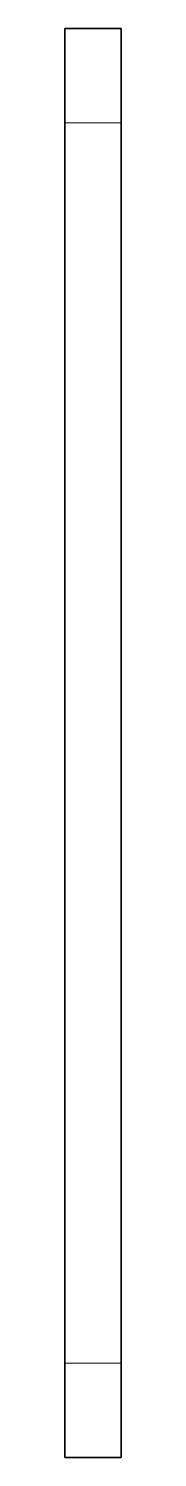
# Model space of a CAD drawing. Extents: x -131 to 1002, y -402 to 783.
# Drawn here: x 33 to 36, y 170.9 to 246.6 of the extents above; entities that cross this region are included whole.
import ezdxf

# ---------------------------------------------------------------- set-up
doc = ezdxf.new("R2010")
doc.units = 0

msp = doc.modelspace()

# ---------------------------------------------------------------- linework, layer by layer
at = {"color": 7, "lineweight": 35, "ltscale": 0.075}
for p, q in [((36.032, 246.622), (33.032, 246.622)), ((36.032, 170.862), (33.032, 170.862))]:
    msp.add_line(p, q, dxfattribs=at)
at = {"color": 7, "lineweight": 35, "ltscale": 0.125}
for p, q in [((33.032, 246.622), (33.032, 241.622)), ((36.032, 246.622), (36.032, 241.622)), ((33.032, 175.862), (33.032, 170.862)), ((36.032, 175.862), (36.032, 170.862))]:
    msp.add_line(p, q, dxfattribs=at)
at = {"color": 7, "lineweight": 13, "ltscale": 0.075}
for p, q in [((36.032, 241.622), (33.032, 241.622)), ((36.032, 175.862), (33.032, 175.862))]:
    msp.add_line(p, q, dxfattribs=at)
at = {"color": 7, "lineweight": 35}
for p, q in [((33.032, 175.862), (33.032, 241.622)), ((36.032, 175.862), (36.032, 241.622))]:
    msp.add_line(p, q, dxfattribs=at)
at = {"color": 7, "lineweight": 35, "ltscale": 0.018418}
msp.add_line((33.032, 219.943), (33.032, 220.679), dxfattribs=at)
at = {"color": 7, "lineweight": 35, "ltscale": 0.018416}
msp.add_line((33.032, 219.206), (33.032, 219.943), dxfattribs=at)
at = {"color": 7, "lineweight": 35, "ltscale": 2.59399e-05}
msp.add_line((33.032, 216.909), (33.032, 216.908), dxfattribs=at)
at = {"color": 7, "lineweight": 35, "ltscale": 0.000169754}
msp.add_line((33.032, 216.908), (33.032, 216.902), dxfattribs=at)
at = {"color": 7, "lineweight": 35, "ltscale": 0.023145}
msp.add_line((33.032, 216.902), (33.032, 215.976), dxfattribs=at)
at = {"color": 7, "lineweight": 35, "ltscale": 0.005626}
msp.add_line((33.032, 216.894), (33.032, 216.669), dxfattribs=at)
at = {"color": 7, "lineweight": 35, "ltscale": 0.004748}
msp.add_line((33.032, 216.669), (33.032, 216.479), dxfattribs=at)
at = {"color": 7, "lineweight": 35, "ltscale": 0.005609}
msp.add_line((33.032, 216.531), (33.032, 216.307), dxfattribs=at)
at = {"color": 7, "lineweight": 35, "ltscale": 0.008809}
msp.add_line((33.032, 216.479), (33.032, 216.127), dxfattribs=at)
at = {"color": 7, "lineweight": 35, "ltscale": 0.000120544}
for p, q in [((33.032, 216.454), (33.032, 216.449)), ((33.032, 201.515), (33.032, 201.51))]:
    msp.add_line(p, q, dxfattribs=at)
at = {"color": 7, "lineweight": 35, "ltscale": 0.00751}
msp.add_line((33.032, 216.449), (33.032, 216.148), dxfattribs=at)
at = {"color": 7, "lineweight": 35, "ltscale": 0.047094}
msp.add_line((33.032, 216.307), (33.032, 214.423), dxfattribs=at)
at = {"color": 7, "lineweight": 35, "ltscale": 0.000197983}
for p, q in [((33.032, 216.148), (33.032, 216.141)), ((33.032, 209.505), (33.032, 209.498)), ((33.032, 209.49), (33.032, 209.482))]:
    msp.add_line(p, q, dxfattribs=at)
at = {"color": 7, "lineweight": 35, "ltscale": 0.002498}
msp.add_line((33.032, 216.141), (33.032, 216.041), dxfattribs=at)
at = {"color": 7, "lineweight": 35, "ltscale": 0.022583}
msp.add_line((33.032, 216.127), (33.032, 215.223), dxfattribs=at)
at = {"color": 7, "lineweight": 35, "ltscale": 0.011507}
msp.add_line((33.032, 216.041), (33.032, 215.58), dxfattribs=at)
at = {"color": 7, "lineweight": 35, "ltscale": 0.049141}
msp.add_line((33.032, 215.976), (33.032, 214.01), dxfattribs=at)
at = {"color": 7, "lineweight": 35, "ltscale": 0.004332}
msp.add_line((33.032, 215.58), (33.032, 215.407), dxfattribs=at)
at = {"color": 7, "lineweight": 35, "ltscale": 0.02794}
msp.add_line((33.032, 215.407), (33.032, 214.289), dxfattribs=at)
at = {"color": 7, "lineweight": 35, "ltscale": 0.000473785}
msp.add_line((33.032, 215.339), (33.032, 215.32), dxfattribs=at)
at = {"color": 7, "lineweight": 35, "ltscale": 0.030767}
msp.add_line((33.032, 215.32), (33.032, 214.089), dxfattribs=at)
at = {"color": 7, "lineweight": 35, "ltscale": 0.030325}
msp.add_line((33.032, 215.223), (33.032, 214.01), dxfattribs=at)
at = {"color": 7, "lineweight": 35, "ltscale": 0.010299}
msp.add_line((33.032, 214.423), (33.032, 214.011), dxfattribs=at)
at = {"color": 7, "lineweight": 35, "ltscale": 0.014462}
msp.add_line((33.032, 214.289), (33.032, 213.711), dxfattribs=at)
at = {"color": 7, "lineweight": 35, "ltscale": 0.009438}
msp.add_line((33.032, 214.089), (33.032, 213.711), dxfattribs=at)
at = {"color": 7, "lineweight": 35, "ltscale": 0.005396}
msp.add_line((33.032, 214.011), (33.032, 213.795), dxfattribs=at)
at = {"color": 7, "lineweight": 35, "ltscale": 0.002073}
msp.add_line((33.032, 213.795), (33.032, 213.712), dxfattribs=at)
at = {"color": 7, "lineweight": 35, "ltscale": 0.02868}
for p, q in [((33.032, 212.564), (33.032, 213.711)), ((33.032, 206.925), (33.032, 208.072))]:
    msp.add_line(p, q, dxfattribs=at)
at = {"color": 7, "lineweight": 35, "ltscale": 0.003779}
msp.add_line((33.032, 212.597), (33.032, 212.446), dxfattribs=at)
at = {"color": 7, "lineweight": 35, "ltscale": 0.003551}
msp.add_line((33.032, 212.564), (33.032, 212.422), dxfattribs=at)
at = {"color": 7, "lineweight": 35, "ltscale": 0.002564}
msp.add_line((33.032, 212.446), (33.032, 212.343), dxfattribs=at)
at = {"color": 7, "lineweight": 35, "ltscale": 0.024839}
msp.add_line((33.032, 212.422), (33.032, 211.429), dxfattribs=at)
at = {"color": 7, "lineweight": 35, "ltscale": 0.011349}
msp.add_line((33.032, 212.344), (33.032, 211.89), dxfattribs=at)
at = {"color": 7, "lineweight": 35, "ltscale": 0.005202}
msp.add_line((33.032, 211.89), (33.032, 211.682), dxfattribs=at)
at = {"color": 7, "lineweight": 35, "ltscale": 0.003746}
msp.add_line((33.032, 211.682), (33.032, 211.532), dxfattribs=at)
at = {"color": 7, "lineweight": 35, "ltscale": 0.000148392}
msp.add_line((33.032, 211.532), (33.032, 211.526), dxfattribs=at)
at = {"color": 7, "lineweight": 35, "ltscale": 0.01029}
msp.add_line((33.032, 211.526), (33.032, 211.114), dxfattribs=at)
at = {"color": 7, "lineweight": 35, "ltscale": 0.012872}
msp.add_line((33.032, 211.44), (33.032, 210.925), dxfattribs=at)
at = {"color": 7, "lineweight": 35, "ltscale": 0.001817}
msp.add_line((33.032, 211.429), (33.032, 211.356), dxfattribs=at)
at = {"color": 7, "lineweight": 35, "ltscale": 0.008705}
msp.add_line((33.032, 211.356), (33.032, 211.008), dxfattribs=at)
at = {"color": 7, "lineweight": 35, "ltscale": 0.002459}
msp.add_line((33.032, 211.114), (33.032, 211.016), dxfattribs=at)
at = {"color": 7, "lineweight": 35, "ltscale": 0.000738525}
msp.add_line((33.032, 211.008), (33.032, 210.978), dxfattribs=at)
at = {"color": 7, "lineweight": 35, "ltscale": 0.000234604}
msp.add_line((33.032, 210.925), (33.032, 210.915), dxfattribs=at)
at = {"color": 7, "lineweight": 35, "ltscale": 0.004313}
msp.add_line((33.032, 210.915), (33.032, 210.743), dxfattribs=at)
at = {"color": 7, "lineweight": 35, "ltscale": 0.014982}
msp.add_line((33.032, 210.826), (33.032, 210.227), dxfattribs=at)
at = {"color": 7, "lineweight": 35, "ltscale": 0.004272}
msp.add_line((33.032, 210.775), (33.032, 210.604), dxfattribs=at)
at = {"color": 7, "lineweight": 35, "ltscale": 0.012221}
msp.add_line((33.032, 210.227), (33.032, 209.738), dxfattribs=at)
at = {"color": 7, "lineweight": 35, "ltscale": 0.003749}
msp.add_line((33.032, 209.738), (33.032, 209.588), dxfattribs=at)
at = {"color": 7, "lineweight": 35, "ltscale": 0.01058}
msp.add_line((33.032, 209.688), (33.032, 209.265), dxfattribs=at)
at = {"color": 7, "lineweight": 35, "ltscale": 0.006178}
msp.add_line((33.032, 209.589), (33.032, 209.342), dxfattribs=at)
at = {"color": 7, "lineweight": 35, "ltscale": 0.018228}
msp.add_line((33.032, 209.589), (33.032, 208.86), dxfattribs=at)
at = {"color": 7, "lineweight": 35, "ltscale": 0.002062}
msp.add_line((33.032, 209.588), (33.032, 209.505), dxfattribs=at)
at = {"color": 7, "lineweight": 35, "ltscale": 0.000198364}
msp.add_line((33.032, 209.498), (33.032, 209.49), dxfattribs=at)
at = {"color": 7, "lineweight": 35, "ltscale": 0.013083}
msp.add_line((33.032, 209.482), (33.032, 208.958), dxfattribs=at)
at = {"color": 7, "lineweight": 35, "ltscale": 0.000161743}
msp.add_line((33.032, 209.342), (33.032, 209.335), dxfattribs=at)
at = {"color": 7, "lineweight": 35, "ltscale": 0.000221634}
msp.add_line((33.032, 209.265), (33.032, 209.256), dxfattribs=at)
at = {"color": 7, "lineweight": 35, "ltscale": 0.011013}
msp.add_line((33.032, 209.256), (33.032, 208.816), dxfattribs=at)
at = {"color": 7, "lineweight": 35, "ltscale": 0.003568}
msp.add_line((33.032, 208.958), (33.032, 208.816), dxfattribs=at)
at = {"color": 7, "lineweight": 35, "ltscale": 0.001777}
msp.add_line((33.032, 208.86), (33.032, 208.789), dxfattribs=at)
at = {"color": 7, "lineweight": 35, "ltscale": 0.000672531}
msp.add_line((33.032, 208.816), (33.032, 208.789), dxfattribs=at)
at = {"color": 7, "lineweight": 35, "ltscale": 0.000671387}
msp.add_line((33.032, 208.815), (33.032, 208.789), dxfattribs=at)
at = {"color": 7, "lineweight": 35, "ltscale": 0.001306}
msp.add_line((33.032, 208.789), (33.032, 208.736), dxfattribs=at)
at = {"color": 7, "lineweight": 35, "ltscale": 0.011653}
msp.add_line((33.032, 208.736), (33.032, 208.27), dxfattribs=at)
at = {"color": 7, "lineweight": 35, "ltscale": 0.0041}
msp.add_line((33.032, 208.707), (33.032, 208.543), dxfattribs=at)
at = {"color": 7, "lineweight": 35, "ltscale": 0.002506}
msp.add_line((33.032, 208.543), (33.032, 208.442), dxfattribs=at)
at = {"color": 7, "lineweight": 35, "ltscale": 0.009269}
msp.add_line((33.032, 208.442), (33.032, 208.072), dxfattribs=at)
at = {"color": 7, "lineweight": 35, "ltscale": 0.000398636}
msp.add_line((33.032, 208.404), (33.032, 208.388), dxfattribs=at)
at = {"color": 7, "lineweight": 35, "ltscale": 0.007885}
msp.add_line((33.032, 208.388), (33.032, 208.072), dxfattribs=at)
at = {"color": 7, "lineweight": 35, "ltscale": 0.011923}
msp.add_line((33.032, 207.041), (33.032, 206.564), dxfattribs=at)
at = {"color": 7, "lineweight": 35, "ltscale": 0.005407}
msp.add_line((33.032, 206.926), (33.032, 206.71), dxfattribs=at)
at = {"color": 7, "lineweight": 35, "ltscale": 0.004888}
msp.add_line((33.032, 206.71), (33.032, 206.514), dxfattribs=at)
at = {"color": 7, "lineweight": 35, "ltscale": 0.022419}
msp.add_line((33.032, 206.514), (33.032, 205.617), dxfattribs=at)
at = {"color": 7, "lineweight": 35, "ltscale": 0.022865}
msp.add_line((33.032, 206.44), (33.032, 205.525), dxfattribs=at)
at = {"color": 7, "lineweight": 35, "ltscale": 0.015241}
msp.add_line((33.032, 205.525), (33.032, 204.916), dxfattribs=at)
at = {"color": 7, "lineweight": 35, "ltscale": 0.025597}
msp.add_line((33.032, 205.441), (33.032, 204.417), dxfattribs=at)
at = {"color": 7, "lineweight": 35, "ltscale": 0.036411}
msp.add_line((33.032, 205.014), (33.032, 203.557), dxfattribs=at)
at = {"color": 7, "lineweight": 35, "ltscale": 0.002854}
msp.add_line((33.032, 204.431), (33.032, 204.317), dxfattribs=at)
at = {"color": 7, "lineweight": 35, "ltscale": 0.000161362}
msp.add_line((33.032, 204.417), (33.032, 204.411), dxfattribs=at)
at = {"color": 7, "lineweight": 35, "ltscale": 0.014634}
msp.add_line((33.032, 204.411), (33.032, 203.825), dxfattribs=at)
at = {"color": 7, "lineweight": 35, "ltscale": 0.024568}
msp.add_line((33.032, 204.317), (33.032, 203.334), dxfattribs=at)
at = {"color": 7, "lineweight": 35, "ltscale": 0.04957}
msp.add_line((33.032, 204.146), (33.032, 202.164), dxfattribs=at)
at = {"color": 7, "lineweight": 35, "ltscale": 0.004568}
msp.add_line((33.032, 203.845), (33.032, 203.662), dxfattribs=at)
at = {"color": 7, "lineweight": 35, "ltscale": 0.009423}
msp.add_line((33.032, 203.662), (33.032, 203.286), dxfattribs=at)
at = {"color": 7, "lineweight": 35, "ltscale": 0.009207}
msp.add_line((33.032, 203.334), (33.032, 202.966), dxfattribs=at)
at = {"color": 7, "lineweight": 35, "ltscale": 0.009233}
msp.add_line((33.032, 203.286), (33.032, 202.916), dxfattribs=at)
at = {"color": 7, "lineweight": 35, "ltscale": 0.001257}
msp.add_line((33.032, 202.978), (33.032, 202.928), dxfattribs=at)
at = {"color": 7, "lineweight": 35, "ltscale": 0.025742}
msp.add_line((33.032, 202.967), (33.032, 201.937), dxfattribs=at)
at = {"color": 7, "lineweight": 35, "ltscale": 0.00648}
msp.add_line((33.032, 202.928), (33.032, 202.669), dxfattribs=at)
at = {"color": 7, "lineweight": 35, "ltscale": 0.001197}
msp.add_line((33.032, 202.916), (33.032, 202.868), dxfattribs=at)
at = {"color": 7, "lineweight": 35, "ltscale": 0.001421}
msp.add_line((33.032, 202.868), (33.032, 202.811), dxfattribs=at)
at = {"color": 7, "lineweight": 35, "ltscale": 0.000800705}
msp.add_line((33.032, 202.811), (33.032, 202.779), dxfattribs=at)
at = {"color": 7, "lineweight": 35, "ltscale": 0.024922}
msp.add_line((33.032, 202.78), (33.032, 201.783), dxfattribs=at)
at = {"color": 7, "lineweight": 35, "ltscale": 0.000883484}
msp.add_line((33.032, 202.779), (33.032, 202.744), dxfattribs=at)
at = {"color": 7, "lineweight": 35, "ltscale": 0.009896}
msp.add_line((33.032, 202.69), (33.032, 202.294), dxfattribs=at)
at = {"color": 7, "lineweight": 35, "ltscale": 0.000566101}
msp.add_line((33.032, 202.294), (33.032, 202.272), dxfattribs=at)
at = {"color": 7, "lineweight": 35, "ltscale": 7.13348e-05}
msp.add_line((33.032, 202.272), (33.032, 202.269), dxfattribs=at)
at = {"color": 7, "lineweight": 35, "ltscale": 0.017225}
msp.add_line((33.032, 202.269), (33.032, 201.58), dxfattribs=at)
at = {"color": 7, "lineweight": 35, "ltscale": 0.009252}
msp.add_line((33.032, 202.19), (33.032, 201.82), dxfattribs=at)
at = {"color": 7, "lineweight": 35, "ltscale": 0.010477}
msp.add_line((33.032, 202.181), (33.032, 201.762), dxfattribs=at)
at = {"color": 7, "lineweight": 35, "ltscale": 0.000301743}
msp.add_line((33.032, 201.82), (33.032, 201.808), dxfattribs=at)
at = {"color": 7, "lineweight": 35, "ltscale": 0.000688934}
msp.add_line((33.032, 201.808), (33.032, 201.78), dxfattribs=at)
at = {"color": 7, "lineweight": 35, "ltscale": 0.009895}
msp.add_line((33.032, 201.781), (33.032, 201.385), dxfattribs=at)
at = {"color": 7, "lineweight": 35, "ltscale": 0.001247}
msp.add_line((33.032, 201.762), (33.032, 201.712), dxfattribs=at)
at = {"color": 7, "lineweight": 35, "ltscale": 0.004933}
msp.add_line((33.032, 201.712), (33.032, 201.515), dxfattribs=at)
at = {"color": 7, "lineweight": 35, "ltscale": 0.002399}
msp.add_line((33.032, 201.549), (33.032, 201.453), dxfattribs=at)
at = {"color": 7, "lineweight": 35, "ltscale": 0.007153}
msp.add_line((33.032, 201.515), (33.032, 201.229), dxfattribs=at)
at = {"color": 7, "lineweight": 35, "ltscale": 0.000384521}
msp.add_line((33.032, 201.452), (33.032, 201.437), dxfattribs=at)
at = {"color": 7, "lineweight": 35, "ltscale": 0.00455}
msp.add_line((33.032, 201.437), (33.032, 201.255), dxfattribs=at)
at = {"color": 7, "lineweight": 35, "ltscale": 0.000353241}
msp.add_line((33.032, 201.255), (33.032, 201.241), dxfattribs=at)
at = {"color": 7, "lineweight": 35, "ltscale": 0.007}
msp.add_line((33.032, 201.241), (33.032, 200.961), dxfattribs=at)
at = {"color": 7, "lineweight": 35, "ltscale": 0.006597}
msp.add_line((33.032, 201.156), (33.032, 200.892), dxfattribs=at)
at = {"color": 7, "lineweight": 35, "ltscale": 0.000160599}
msp.add_line((33.032, 200.892), (33.032, 200.886), dxfattribs=at)
at = {"color": 7, "lineweight": 35, "ltscale": 0.006105}
msp.add_line((33.032, 200.886), (33.032, 200.641), dxfattribs=at)
at = {"color": 7, "lineweight": 35, "ltscale": 0.005696}
msp.add_line((33.032, 200.886), (33.032, 200.658), dxfattribs=at)
at = {"color": 7, "lineweight": 35, "ltscale": 0.003767}
msp.add_line((33.032, 200.886), (33.032, 200.735), dxfattribs=at)
at = {"color": 7, "lineweight": 35, "ltscale": 0.00124}
msp.add_line((33.032, 200.735), (33.032, 200.686), dxfattribs=at)
at = {"color": 7, "lineweight": 35, "ltscale": 3.47137e-05}
msp.add_line((33.032, 200.658), (33.032, 200.657), dxfattribs=at)
at = {"color": 7, "lineweight": 35, "ltscale": 0.001612}
msp.add_line((33.032, 200.657), (33.032, 200.592), dxfattribs=at)
at = {"color": 7, "lineweight": 35, "ltscale": 0.014495}
for p, q in [((33.032, 197.273), (33.032, 197.853)), ((33.032, 192.578), (33.032, 193.158))]:
    msp.add_line(p, q, dxfattribs=at)
at = {"color": 7, "lineweight": 35, "ltscale": 0.007466}
for p, q in [((33.032, 196.975), (33.032, 197.273)), ((33.032, 192.28), (33.032, 192.578))]:
    msp.add_line(p, q, dxfattribs=at)
at = {"color": 7, "lineweight": 35, "ltscale": 0.002482}
for p, q in [((33.032, 196.875), (33.032, 196.975)), ((33.032, 192.18), (33.032, 192.28))]:
    msp.add_line(p, q, dxfattribs=at)
at = {"color": 7, "lineweight": 35, "ltscale": 0.015451}
msp.add_line((33.032, 195.135), (33.032, 195.753), dxfattribs=at)
at = {"color": 7, "lineweight": 35, "ltscale": 0.006512}
msp.add_line((33.032, 194.875), (33.032, 195.135), dxfattribs=at)
at = {"color": 7, "lineweight": 35, "ltscale": 0.008621}
msp.add_line((33.032, 194.53), (33.032, 194.875), dxfattribs=at)

doc.saveas('drawing.dxf')
